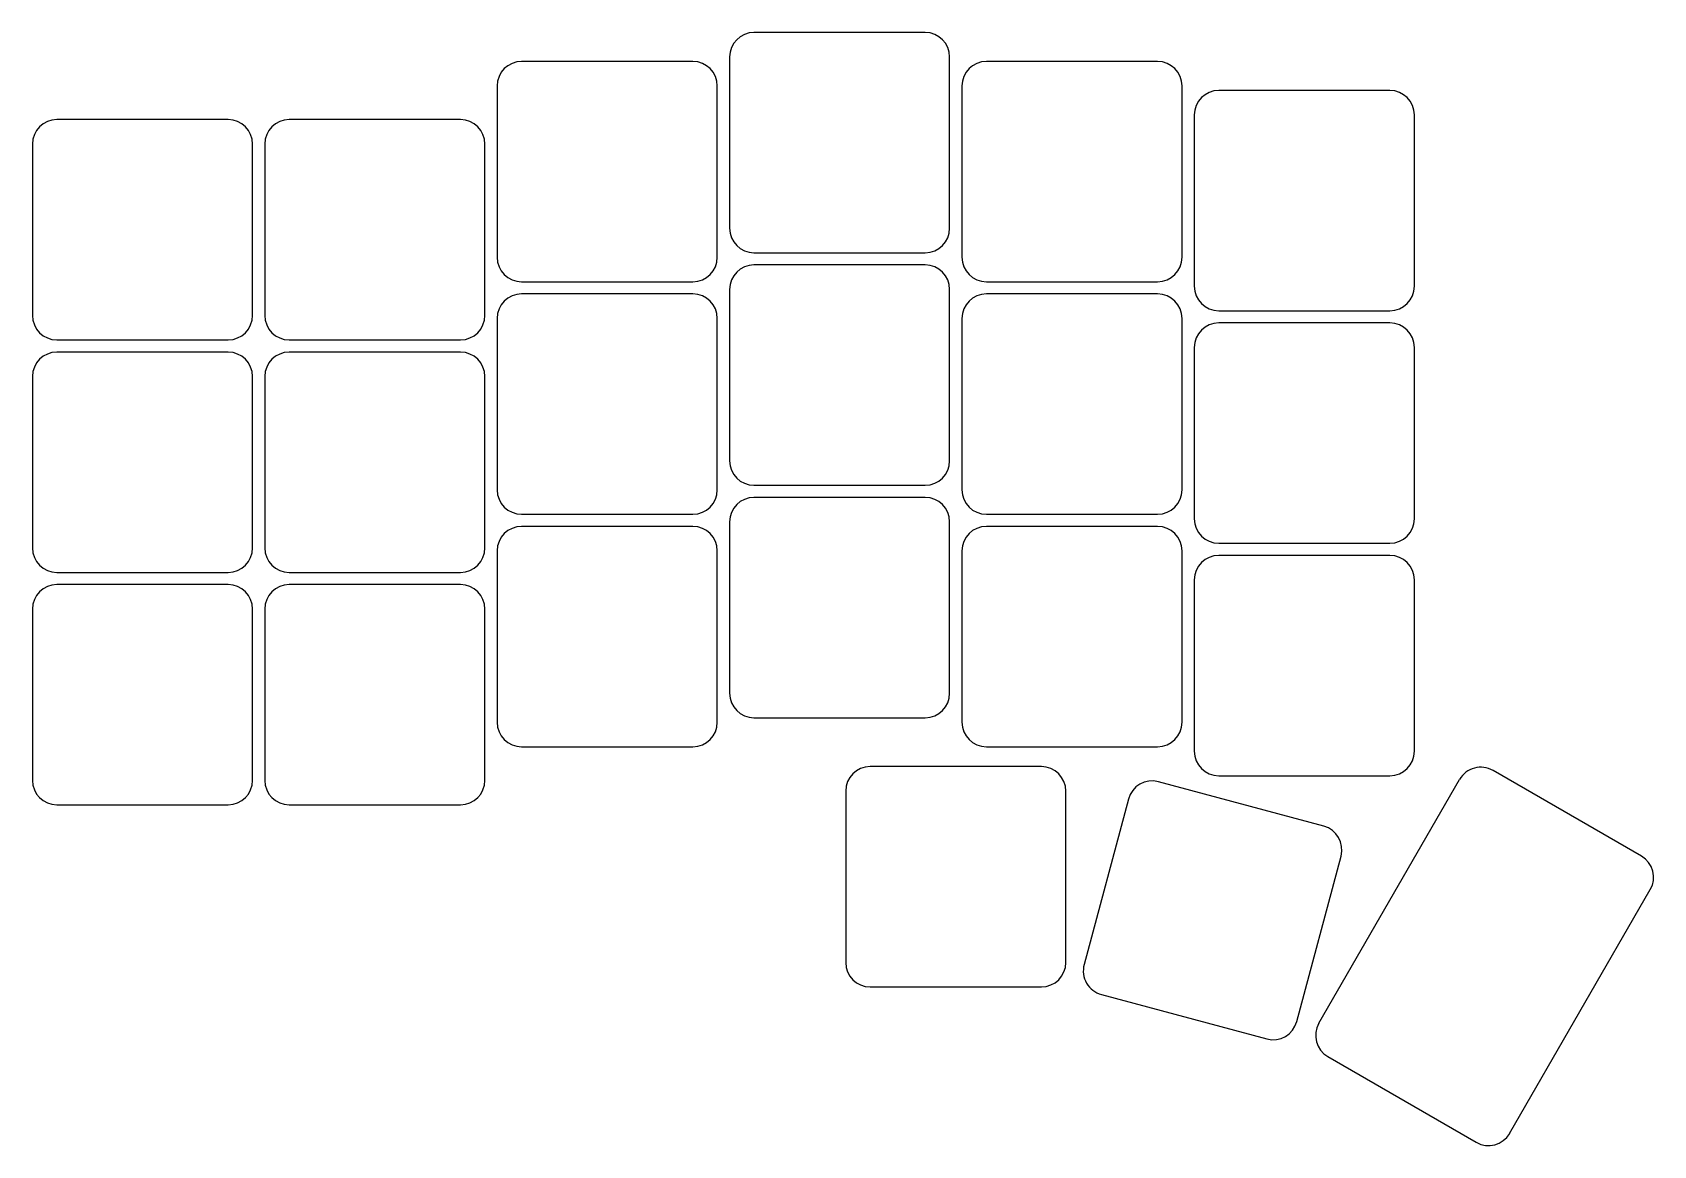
# Model space of a CAD drawing. Header units: millimetres. Extents: x 91 to 224, y -137 to -46.
import ezdxf

# ---------------------------------------------------------------- set-up
doc = ezdxf.new("R2010")
doc.units = ezdxf.units.MM

msp = doc.modelspace()

# ---------------------------------------------------------------- linework, layer by layer
for p, q in [((164, -45.88), (150, -45.88)), ((145, -48.25), (131, -48.25)), ((148, -47.88), (148, -61.88)), ((166, -61.88), (166, -47.88)), ((183, -48.25), (169, -48.25)), ((129, -50.25), (129, -64.25)), ((147, -64.25), (147, -50.25)), ((167, -50.25), (167, -64.25)), ((185, -64.25), (185, -50.25)), ((202, -50.62), (188, -50.62)), ((107, -53), (93, -53)), ((126, -53), (112, -53)), ((186, -52.62), (186, -66.62)), ((204, -66.62), (204, -52.62)), ((91, -55), (91, -69)), ((109, -69), (109, -55)), ((110, -55), (110, -69)), ((128, -69), (128, -55)), ((150, -63.88), (164, -63.88)), ((164, -64.88), (150, -64.88)), ((131, -66.25), (145, -66.25)), ((169, -66.25), (183, -66.25)), ((145, -67.25), (131, -67.25)), ((148, -66.88), (148, -80.88)), ((166, -80.88), (166, -66.88)), ((183, -67.25), (169, -67.25)), ((188, -68.62), (202, -68.62)), ((129, -69.25), (129, -83.25)), ((147, -83.25), (147, -69.25)), ((167, -69.25), (167, -83.25)), ((185, -83.25), (185, -69.25)), ((202, -69.62), (188, -69.62)), ((93, -71), (107, -71)), ((112, -71), (126, -71)), ((107, -72), (93, -72)), ((126, -72), (112, -72)), ((186, -71.62), (186, -85.62)), ((204, -85.62), (204, -71.62)), ((91, -74), (91, -88)), ((109, -88), (109, -74)), ((110, -74), (110, -88)), ((128, -88), (128, -74)), ((150, -82.88), (164, -82.88)), ((164, -83.88), (150, -83.88)), ((131, -85.25), (145, -85.25)), ((148, -85.88), (148, -99.88)), ((166, -99.88), (166, -85.88)), ((169, -85.25), (183, -85.25)), ((145, -86.25), (131, -86.25)), ((183, -86.25), (169, -86.25)), ((129, -88.25), (129, -102.25)), ((147, -102.25), (147, -88.25)), ((167, -88.25), (167, -102.25)), ((185, -102.25), (185, -88.25)), ((188, -87.62), (202, -87.62)), ((202, -88.62), (188, -88.62)), ((93, -90), (107, -90)), ((112, -90), (126, -90)), ((107, -91), (93, -91)), ((126, -91), (112, -91)), ((186, -90.62), (186, -104.62)), ((204, -104.62), (204, -90.62)), ((91, -93), (91, -107)), ((109, -107), (109, -93)), ((110, -93), (110, -107)), ((128, -107), (128, -93)), ((150, -101.88), (164, -101.88)), ((131, -104.25), (145, -104.25)), ((169, -104.25), (183, -104.25)), ((173.5, -105.88), (159.5, -105.88)), ((196.59, -110.74), (183.07, -107.12)), ((188, -106.62), (202, -106.62)), ((196.2, -126.85), (207.7, -106.93)), ((222.56, -113.2), (210.43, -106.2)), ((157.5, -107.88), (157.5, -121.88)), ((175.5, -121.88), (175.5, -107.88)), ((180.62, -108.53), (176.99, -122.06)), ((93, -109), (107, -109)), ((112, -109), (126, -109)), ((194.38, -126.72), (198.01, -113.19)), ((211.79, -135.85), (223.29, -115.93)), ((159.5, -123.88), (173.5, -123.88)), ((178.41, -124.51), (191.93, -128.13)), ((196.93, -129.58), (209.06, -136.58))]:
    msp.add_line(p, q)
for centre, start, end in [((150, -47.88), 90, 180), ((164, -47.88), 0, 90), ((131, -50.25), 90, 180), ((145, -50.25), 0, 90), ((169, -50.25), 90, 180), ((183, -50.25), 0, 90), ((188, -52.62), 90, 180), ((202, -52.62), 0, 90), ((93, -55), 90, 180), ((107, -55), 0, 90), ((112, -55), 90, 180), ((126, -55), 0, 90), ((150, -61.88), 180, 270), ((164, -61.88), 270, 0), ((131, -64.25), 180, 270), ((145, -64.25), 270, 0), ((150, -66.88), 90, 180), ((164, -66.88), 0, 90), ((169, -64.25), 180, 270), ((183, -64.25), 270, 0), ((131, -69.25), 90, 180), ((145, -69.25), 0, 90), ((169, -69.25), 90, 180), ((183, -69.25), 0, 90), ((188, -66.62), 180, 270), ((202, -66.62), 270, 0), ((93, -69), 180, 270), ((107, -69), 270, 0), ((112, -69), 180, 270), ((126, -69), 270, 0), ((188, -71.62), 90, 180), ((202, -71.62), 0, 90), ((93, -74), 90, 180), ((107, -74), 0, 90), ((112, -74), 90, 180), ((126, -74), 0, 90), ((150, -80.88), 180, 270), ((164, -80.88), 270, 0), ((131, -83.25), 180, 270), ((145, -83.25), 270, 0), ((169, -83.25), 180, 270), ((183, -83.25), 270, 0), ((150, -85.88), 90, 180), ((164, -85.88), 0, 90), ((188, -85.62), 180, 270), ((202, -85.62), 270, 0), ((131, -88.25), 90, 180), ((145, -88.25), 0, 90), ((169, -88.25), 90, 180), ((183, -88.25), 0, 90), ((93, -88), 180, 270), ((107, -88), 270, 0), ((112, -88), 180, 270), ((126, -88), 270, 0), ((188, -90.62), 90, 180), ((202, -90.62), 0, 90), ((93, -93), 90, 180), ((107, -93), 0, 90), ((112, -93), 90, 180), ((126, -93), 0, 90), ((150, -99.88), 180, 270), ((164, -99.88), 270, 0), ((131, -102.25), 180, 270), ((145, -102.25), 270, 0), ((169, -102.25), 180, 270), ((183, -102.25), 270, 0), ((188, -104.62), 180, 270), ((202, -104.62), 270, 0), ((159.5, -107.88), 90, 180), ((173.5, -107.88), 0, 90), ((209.43, -107.93), 60, 150), ((93, -107), 180, 270), ((107, -107), 270, 0), ((112, -107), 180, 270), ((126, -107), 270, 0), ((182.55, -109.05), 75, 165), ((196.07, -112.68), 345, 75), ((221.56, -114.93), 330, 60), ((159.5, -121.88), 180, 270), ((173.5, -121.88), 270, 0), ((178.93, -122.57), 165, 255), ((192.45, -126.2), 255, 345), ((197.93, -127.85), 150, 240), ((210.06, -134.85), 240, 330)]:
    msp.add_arc(centre, 2, start, end)

doc.saveas('drawing.dxf')
